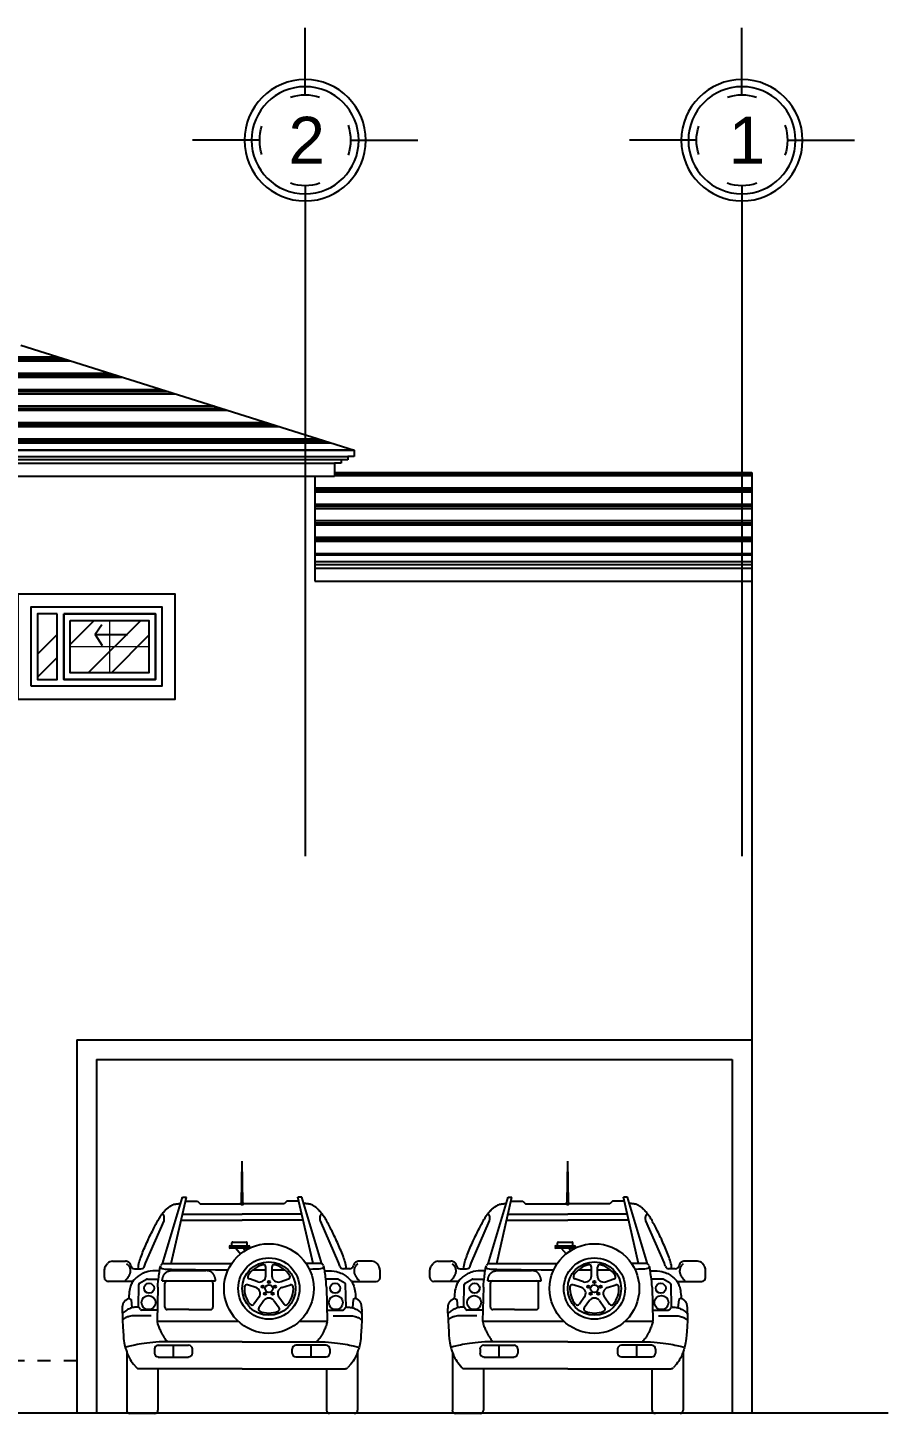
# Model space of a CAD drawing. Header units: inches. Extents: x -370 to 18, y -197 to 199.
# Drawn here: x -247.32 to -240.76, y 125.19 to 135.76 of the extents above; entities that cross this region are included whole.
import ezdxf
from ezdxf.enums import TextEntityAlignment as Align

# ---------------------------------------------------------------- set-up
doc = ezdxf.new("R2010")
doc.units = ezdxf.units.IN
doc.header["$MEASUREMENT"] = 0
doc.linetypes.add('CENTER2', pattern=[28.575, 19.05, -3.175, 3.175, -3.175])
doc.linetypes.add('HIDDEN2', pattern=[0.1875, 0.125, -0.0625])
doc.layers.add('artefactos', color=1, linetype='Continuous')
doc.styles.get("Standard").update_dxf_attribs({"font": 'arial.ttf'})
pattern_1 = [(45, (-36.62425, 84.92946), (-0.26516504, 0.26516504), []), (45, (-36.44748, 84.92946), (-0.26516504, 0.26516504), [])]
pattern_2 = [(0, (-10.44451, 292.97024), (3e-17, 0.125), []), (0, (-10.44451, 292.98586), (3e-17, 0.125), []), (0, (-10.44451, 293.00149), (3e-17, 0.125), [])]

# ---------------------------------------------------------------- blocks, each defined once
blk = doc.blocks.new('a3')
at = {"color": 1}
for p, q in [((170.126, 151.703), (170.13, 152.02)), ((170.135, 151.703), (170.13, 152.02)), ((169.523, 151.235), (169.675, 151.744)), ((169.589, 151.237), (169.705, 151.744)), ((169.675, 151.744), (169.705, 151.744)), ((170.671, 151.237), (170.556, 151.744)), ((170.586, 151.744), (170.556, 151.744)), ((170.738, 151.235), (170.586, 151.744)), ((169.675, 151.614), (170.13, 151.614)), ((169.697, 151.713), (169.789, 151.713)), ((169.789, 151.713), (169.809, 151.694)), ((169.809, 151.694), (170.13, 151.693)), ((170.117, 151.693), (170.119, 151.698)), ((170.119, 151.698), (170.126, 151.703)), ((170.451, 151.694), (170.13, 151.693)), ((170.585, 151.614), (170.13, 151.614)), ((170.141, 151.698), (170.135, 151.703)), ((170.144, 151.693), (170.141, 151.698)), ((170.472, 151.713), (170.451, 151.694)), ((170.563, 151.713), (170.472, 151.713)), ((169.393, 151.24), (169.534, 151.564)), ((169.665, 151.569), (170.13, 151.569)), ((170.596, 151.569), (170.13, 151.569)), ((170.868, 151.24), (170.727, 151.564)), ((170.034, 151.367), (170.034, 151.361)), ((170.039, 151.373), (170.182, 151.373)), ((170.182, 151.355), (170.039, 151.355)), ((170.052, 151.373), (170.052, 151.396)), ((170.058, 151.402), (170.163, 151.402)), ((170.081, 151.355), (170.118, 151.311)), ((170.14, 151.355), (170.154, 151.337)), ((170.169, 151.373), (170.169, 151.396)), ((170.188, 151.367), (170.188, 151.361)), ((169.088, 151.219), (169.103, 151.237)), ((169.14, 151.255), (169.239, 151.255)), ((169.263, 151.249), (169.266, 151.246)), ((169.309, 151.198), (169.358, 151.198)), ((169.385, 151.218), (169.393, 151.24)), ((169.502, 151.191), (169.503, 151.199)), ((169.503, 151.199), (169.505, 151.207)), ((169.505, 151.207), (169.507, 151.214)), ((169.507, 151.214), (169.51, 151.221)), ((169.532, 151.237), (170.05, 151.237)), ((170.311, 151.143), (170.311, 151.211)), ((170.358, 151.143), (170.358, 151.211)), ((170.729, 151.237), (170.618, 151.237)), ((170.754, 151.214), (170.751, 151.221)), ((170.756, 151.207), (170.754, 151.214)), ((170.757, 151.199), (170.756, 151.207)), ((170.759, 151.191), (170.757, 151.199)), ((170.875, 151.218), (170.868, 151.24)), ((170.951, 151.198), (170.903, 151.198)), ((170.998, 151.249), (170.994, 151.246)), ((171.121, 151.255), (171.022, 151.255)), ((171.172, 151.219), (171.158, 151.237)), ((169.079, 151.131), (169.079, 151.19)), ((169.296, 151.101), (169.108, 151.101)), ((169.347, 151.087), (169.401, 151.118)), ((169.407, 151.119), (169.492, 151.118)), ((169.488, 151.08), (169.49, 151.1)), ((169.49, 151.1), (169.492, 151.118)), ((169.492, 151.118), (169.494, 151.133)), ((169.494, 151.133), (169.495, 151.147)), ((169.495, 151.147), (169.497, 151.16)), ((169.497, 151.16), (169.499, 151.171)), ((169.499, 151.171), (169.5, 151.181)), ((169.5, 151.181), (169.502, 151.191)), ((169.521, 151.111), (169.522, 151.115)), ((169.521, 151.106), (169.521, 151.111)), ((169.521, 151.106), (169.927, 151.106)), ((169.522, 151.118), (169.523, 151.121)), ((169.522, 151.115), (169.522, 151.118)), ((169.523, 151.124), (169.524, 151.127)), ((169.523, 151.121), (169.523, 151.124)), ((169.524, 151.129), (169.525, 151.131)), ((169.524, 151.127), (169.524, 151.129)), ((169.525, 151.131), (169.526, 151.134)), ((169.526, 151.134), (169.527, 151.137)), ((169.527, 151.137), (169.528, 151.139)), ((169.528, 151.139), (169.529, 151.142)), ((169.529, 151.142), (169.53, 151.144)), ((169.53, 151.144), (169.531, 151.146)), ((169.531, 151.146), (169.532, 151.149)), ((169.532, 151.149), (169.533, 151.151)), ((169.533, 151.151), (169.535, 151.153)), ((169.535, 151.153), (169.536, 151.155)), ((169.536, 151.155), (169.537, 151.156)), ((169.537, 151.156), (169.538, 151.158)), ((169.538, 151.158), (169.539, 151.159)), ((169.539, 151.159), (169.541, 151.161)), ((169.541, 151.161), (169.542, 151.162)), ((169.541, 150.904), (169.541, 151.088)), ((169.542, 151.162), (169.543, 151.163)), ((169.543, 151.163), (169.544, 151.165)), ((169.544, 151.165), (169.545, 151.166)), ((169.545, 151.166), (169.547, 151.167)), ((169.547, 151.167), (169.548, 151.169)), ((169.548, 151.169), (169.55, 151.17)), ((169.55, 151.17), (169.551, 151.171)), ((169.551, 151.171), (169.553, 151.173)), ((169.553, 151.173), (169.554, 151.174)), ((169.554, 151.174), (169.556, 151.175)), ((169.556, 151.175), (169.558, 151.176)), ((169.558, 151.176), (169.561, 151.178)), ((169.561, 151.178), (169.564, 151.179)), ((169.564, 151.179), (169.569, 151.18)), ((169.569, 151.18), (169.574, 151.181)), ((169.574, 151.181), (169.581, 151.182)), ((169.581, 151.182), (169.594, 151.184)), ((169.594, 151.184), (169.854, 151.184)), ((169.867, 151.182), (169.854, 151.184)), ((169.874, 151.181), (169.867, 151.182)), ((169.88, 151.18), (169.874, 151.181)), ((169.884, 151.179), (169.88, 151.18)), ((169.888, 151.178), (169.884, 151.179)), ((169.89, 151.176), (169.888, 151.178)), ((169.892, 151.175), (169.89, 151.176)), ((169.894, 151.174), (169.892, 151.175)), ((169.896, 151.173), (169.894, 151.174)), ((169.897, 151.171), (169.896, 151.173)), ((169.899, 151.17), (169.897, 151.171)), ((169.9, 151.169), (169.899, 151.17)), ((169.901, 151.167), (169.9, 151.169)), ((169.903, 151.166), (169.901, 151.167)), ((169.904, 151.165), (169.903, 151.166)), ((169.905, 151.163), (169.904, 151.165)), ((169.907, 151.162), (169.905, 151.163)), ((169.908, 151.161), (169.907, 151.162)), ((169.909, 151.159), (169.908, 151.161)), ((169.908, 150.904), (169.908, 151.088)), ((169.91, 151.158), (169.909, 151.159)), ((169.911, 151.156), (169.91, 151.158)), ((169.912, 151.155), (169.911, 151.156)), ((169.914, 151.153), (169.912, 151.155)), ((169.915, 151.151), (169.914, 151.153)), ((169.916, 151.149), (169.915, 151.151)), ((169.917, 151.146), (169.916, 151.149)), ((169.918, 151.144), (169.917, 151.146)), ((169.919, 151.142), (169.918, 151.144)), ((169.92, 151.139), (169.919, 151.142)), ((169.921, 151.137), (169.92, 151.139)), ((169.922, 151.134), (169.921, 151.137)), ((169.923, 151.131), (169.922, 151.134)), ((169.924, 151.129), (169.923, 151.131)), ((169.924, 151.127), (169.924, 151.129)), ((169.925, 151.124), (169.924, 151.127)), ((169.926, 151.121), (169.925, 151.124)), ((169.926, 151.118), (169.926, 151.121)), ((169.927, 151.115), (169.926, 151.118)), ((169.927, 151.111), (169.927, 151.115)), ((169.927, 151.106), (169.927, 151.111)), ((170.25, 151.099), (170.185, 151.12)), ((170.419, 151.099), (170.483, 151.12)), ((170.76, 151.181), (170.759, 151.191)), ((170.762, 151.171), (170.76, 151.181)), ((170.763, 151.16), (170.762, 151.171)), ((170.765, 151.147), (170.763, 151.16)), ((170.767, 151.133), (170.765, 151.147)), ((170.769, 151.118), (170.767, 151.133)), ((170.853, 151.119), (170.769, 151.118)), ((170.771, 151.1), (170.769, 151.118)), ((170.772, 151.08), (170.771, 151.1)), ((170.913, 151.087), (170.859, 151.118)), ((170.965, 151.101), (171.153, 151.101)), ((171.182, 151.131), (171.182, 151.19)), ((169.338, 150.905), (169.341, 151.077)), ((169.487, 151.058), (169.481, 150.799)), ((169.487, 151.058), (169.488, 151.08)), ((170.235, 151.055), (170.171, 151.076)), ((170.259, 150.983), (170.219, 150.928)), ((170.41, 150.983), (170.45, 150.928)), ((170.433, 151.055), (170.498, 151.076)), ((170.774, 151.058), (170.772, 151.08)), ((170.774, 151.058), (170.78, 150.799)), ((170.923, 150.905), (170.919, 151.077)), ((169.242, 150.877), (169.235, 150.872)), ((169.249, 150.882), (169.242, 150.877)), ((169.256, 150.886), (169.249, 150.882)), ((169.263, 150.89), (169.256, 150.886)), ((169.271, 150.893), (169.263, 150.89)), ((169.265, 150.973), (169.283, 150.963)), ((169.279, 150.896), (169.271, 150.893)), ((169.287, 150.899), (169.279, 150.896)), ((169.283, 150.963), (169.289, 150.899)), ((169.295, 150.901), (169.287, 150.899)), ((169.304, 150.903), (169.295, 150.901)), ((169.312, 150.904), (169.304, 150.903)), ((169.321, 150.905), (169.312, 150.904)), ((169.332, 150.906), (169.321, 150.905)), ((169.354, 150.887), (169.342, 150.902)), ((169.479, 150.883), (169.363, 150.883)), ((169.724, 150.887), (169.558, 150.887)), ((169.724, 150.887), (169.89, 150.887)), ((170.296, 150.955), (170.257, 150.9)), ((170.372, 150.955), (170.412, 150.9)), ((170.781, 150.883), (170.898, 150.883)), ((170.907, 150.887), (170.919, 150.902)), ((170.928, 150.906), (170.94, 150.905)), ((170.94, 150.905), (170.948, 150.904)), ((170.948, 150.904), (170.957, 150.903)), ((170.957, 150.903), (170.965, 150.901)), ((170.965, 150.901), (170.974, 150.899)), ((170.978, 150.963), (170.971, 150.899)), ((170.974, 150.899), (170.982, 150.896)), ((170.995, 150.973), (170.978, 150.963)), ((170.982, 150.896), (170.99, 150.893)), ((170.99, 150.893), (170.997, 150.89)), ((170.997, 150.89), (171.005, 150.886)), ((171.005, 150.886), (171.012, 150.882)), ((171.012, 150.882), (171.019, 150.877)), ((171.019, 150.877), (171.026, 150.872)), ((169.222, 150.861), (169.216, 150.855)), ((169.216, 150.858), (169.218, 150.803)), ((169.218, 150.803), (169.22, 150.757)), ((169.228, 150.867), (169.222, 150.861)), ((169.235, 150.872), (169.228, 150.867)), ((169.436, 150.838), (169.288, 150.838)), ((169.481, 150.799), (170.1, 150.799)), ((169.482, 150.792), (169.485, 150.778)), ((169.485, 150.778), (169.488, 150.769)), ((169.488, 150.769), (169.491, 150.76)), ((170.569, 150.799), (170.78, 150.799)), ((170.773, 150.769), (170.77, 150.76)), ((170.775, 150.778), (170.773, 150.769)), ((170.779, 150.792), (170.775, 150.778)), ((170.824, 150.838), (170.972, 150.838)), ((171.026, 150.872), (171.032, 150.867)), ((171.032, 150.867), (171.038, 150.861)), ((171.038, 150.861), (171.044, 150.855)), ((171.043, 150.803), (171.041, 150.757)), ((171.044, 150.858), (171.043, 150.803)), ((169.22, 150.757), (169.222, 150.72)), ((169.222, 150.72), (169.224, 150.69)), ((169.224, 150.69), (169.226, 150.666)), ((169.226, 150.666), (169.228, 150.647)), ((169.491, 150.76), (169.494, 150.752)), ((169.494, 150.752), (169.497, 150.744)), ((169.497, 150.744), (169.501, 150.736)), ((169.501, 150.736), (169.504, 150.729)), ((169.504, 150.729), (169.507, 150.723)), ((169.507, 150.723), (169.51, 150.717)), ((169.51, 150.717), (169.513, 150.711)), ((169.513, 150.711), (169.515, 150.706)), ((169.515, 150.706), (169.518, 150.701)), ((169.518, 150.701), (169.521, 150.696)), ((169.521, 150.696), (169.524, 150.691)), ((169.524, 150.691), (169.527, 150.686)), ((169.527, 150.686), (169.53, 150.681)), ((169.53, 150.681), (169.533, 150.676)), ((169.533, 150.676), (169.536, 150.671)), ((169.536, 150.671), (169.54, 150.666)), ((169.54, 150.666), (169.544, 150.66)), ((170.721, 150.666), (170.716, 150.66)), ((170.724, 150.671), (170.721, 150.666)), ((170.728, 150.676), (170.724, 150.671)), ((170.731, 150.681), (170.728, 150.676)), ((170.734, 150.686), (170.731, 150.681)), ((170.737, 150.691), (170.734, 150.686)), ((170.74, 150.696), (170.737, 150.691)), ((170.742, 150.701), (170.74, 150.696)), ((170.745, 150.706), (170.742, 150.701)), ((170.748, 150.711), (170.745, 150.706)), ((170.751, 150.717), (170.748, 150.711)), ((170.754, 150.723), (170.751, 150.717)), ((170.757, 150.729), (170.754, 150.723)), ((170.76, 150.736), (170.757, 150.729)), ((170.763, 150.744), (170.76, 150.736)), ((170.767, 150.752), (170.763, 150.744)), ((170.77, 150.76), (170.767, 150.752)), ((171.035, 150.666), (171.032, 150.647)), ((171.037, 150.69), (171.035, 150.666)), ((171.039, 150.72), (171.037, 150.69)), ((171.041, 150.757), (171.039, 150.72)), ((169.228, 150.647), (169.231, 150.632)), ((169.231, 150.632), (169.233, 150.62)), ((169.233, 150.62), (169.236, 150.608)), ((169.236, 150.608), (169.238, 150.598)), ((169.238, 150.598), (169.241, 150.589)), ((169.241, 150.589), (169.244, 150.58)), ((169.244, 150.58), (169.247, 150.571)), ((169.247, 150.571), (169.25, 150.563)), ((169.25, 150.563), (169.25, 150.118)), ((169.25, 150.563), (169.253, 150.554)), ((169.461, 150.585), (169.461, 150.554)), ((169.49, 150.614), (169.721, 150.614)), ((170.13, 150.639), (169.498, 150.639)), ((169.544, 150.66), (169.549, 150.653)), ((169.549, 150.653), (169.555, 150.647)), ((169.555, 150.647), (169.561, 150.639)), ((169.605, 150.614), (169.605, 150.524)), ((169.75, 150.585), (169.75, 150.554)), ((170.13, 150.639), (170.763, 150.639)), ((170.51, 150.585), (170.51, 150.554)), ((170.771, 150.614), (170.54, 150.614)), ((170.655, 150.614), (170.655, 150.524)), ((170.706, 150.647), (170.7, 150.639)), ((170.711, 150.653), (170.706, 150.647)), ((170.716, 150.66), (170.711, 150.653)), ((170.8, 150.585), (170.8, 150.554)), ((171.011, 150.563), (171.008, 150.554)), ((171.014, 150.571), (171.011, 150.563)), ((171.011, 150.563), (171.011, 150.118)), ((171.017, 150.58), (171.014, 150.571)), ((171.02, 150.589), (171.017, 150.58)), ((171.022, 150.598), (171.02, 150.589)), ((171.025, 150.608), (171.022, 150.598)), ((171.027, 150.62), (171.025, 150.608)), ((171.03, 150.632), (171.027, 150.62)), ((171.032, 150.647), (171.03, 150.632)), ((169.253, 150.554), (169.257, 150.546)), ((169.257, 150.546), (169.261, 150.536)), ((169.261, 150.536), (169.265, 150.527)), ((169.265, 150.527), (169.27, 150.516)), ((169.27, 150.516), (169.276, 150.506)), ((169.276, 150.506), (169.283, 150.494)), ((169.283, 150.494), (169.291, 150.482)), ((169.291, 150.482), (169.301, 150.47)), ((169.301, 150.47), (169.323, 150.444)), ((169.49, 150.524), (169.721, 150.524)), ((170.771, 150.524), (170.54, 150.524)), ((170.96, 150.47), (170.937, 150.444)), ((170.969, 150.482), (170.96, 150.47)), ((170.977, 150.494), (170.969, 150.482)), ((170.984, 150.506), (170.977, 150.494)), ((170.99, 150.516), (170.984, 150.506)), ((170.996, 150.527), (170.99, 150.516)), ((171, 150.536), (170.996, 150.527)), ((171.004, 150.546), (171, 150.536)), ((171.008, 150.554), (171.004, 150.546)), ((170.13, 150.435), (169.341, 150.435)), ((169.487, 150.435), (169.487, 150.118)), ((170.13, 150.435), (170.92, 150.435)), ((170.773, 150.435), (170.773, 150.118)), ((169.273, 150.095), (169.464, 150.095)), ((170.988, 150.095), (170.797, 150.095))]:
    blk.add_line(p, q, dxfattribs=at)
for points in [[(169.336, 151.198), (169.338, 151.212), (169.34, 151.226), (169.342, 151.238), (169.345, 151.25), (169.349, 151.262), (169.352, 151.274), (169.357, 151.285), (169.361, 151.297), (169.366, 151.309), (169.371, 151.321), (169.376, 151.334), (169.381, 151.347), (169.387, 151.36), (169.392, 151.373), (169.398, 151.386), (169.404, 151.399), (169.41, 151.412), (169.416, 151.425), (169.421, 151.437), (169.427, 151.449), (169.433, 151.461), (169.439, 151.473), (169.445, 151.484), (169.45, 151.496), (169.456, 151.507), (169.461, 151.517), (169.467, 151.528), (169.472, 151.538), (169.477, 151.547), (169.482, 151.556), (169.487, 151.565), (169.491, 151.573), (169.496, 151.58), (169.5, 151.587), (169.504, 151.593), (169.508, 151.599), (169.511, 151.604), (169.515, 151.609), (169.518, 151.614), (169.522, 151.618), (169.525, 151.622), (169.528, 151.626), (169.531, 151.63), (169.534, 151.633), (169.537, 151.636), (169.539, 151.64), (169.542, 151.643), (169.545, 151.646), (169.548, 151.649), (169.551, 151.651), (169.554, 151.654), (169.557, 151.657), (169.56, 151.659), (169.564, 151.662), (169.567, 151.665), (169.57, 151.667), (169.574, 151.67), (169.577, 151.672), (169.581, 151.674), (169.584, 151.677), (169.588, 151.679), (169.591, 151.681), (169.594, 151.683), (169.598, 151.685), (169.601, 151.686), (169.604, 151.687), (169.607, 151.689), (169.61, 151.69), (169.614, 151.691), (169.617, 151.691), (169.621, 151.692), (169.626, 151.693), (169.631, 151.693), (169.636, 151.694), (169.641, 151.694), (169.646, 151.695), (169.651, 151.695), (169.655, 151.695), (169.658, 151.696), (169.66, 151.696)], [(169.534, 151.564), (169.534, 151.568), (169.535, 151.571), (169.535, 151.575), (169.536, 151.577), (169.536, 151.58), (169.536, 151.582), (169.536, 151.584), (169.536, 151.587), (169.536, 151.589), (169.535, 151.591), (169.535, 151.593), (169.535, 151.595), (169.535, 151.597), (169.534, 151.598), (169.534, 151.6), (169.533, 151.602), (169.533, 151.604), (169.532, 151.605), (169.531, 151.607), (169.53, 151.609), (169.529, 151.611), (169.527, 151.613), (169.525, 151.616), (169.522, 151.618)], [(170.924, 151.198), (170.923, 151.212), (170.921, 151.226), (170.918, 151.238), (170.915, 151.25), (170.912, 151.262), (170.908, 151.274), (170.904, 151.285), (170.9, 151.297), (170.895, 151.309), (170.89, 151.321), (170.885, 151.334), (170.879, 151.347), (170.874, 151.36), (170.868, 151.373), (170.862, 151.386), (170.857, 151.399), (170.851, 151.412), (170.845, 151.425), (170.839, 151.437), (170.833, 151.449), (170.827, 151.461), (170.822, 151.473), (170.816, 151.484), (170.81, 151.496), (170.805, 151.507), (170.799, 151.517), (170.794, 151.528), (170.789, 151.538), (170.783, 151.547), (170.778, 151.556), (170.774, 151.565), (170.769, 151.573), (170.765, 151.58), (170.761, 151.587), (170.757, 151.593), (170.753, 151.599), (170.749, 151.604), (170.746, 151.609), (170.742, 151.614), (170.739, 151.618), (170.736, 151.622), (170.733, 151.626), (170.73, 151.63), (170.727, 151.633), (170.724, 151.636), (170.721, 151.64), (170.718, 151.643), (170.715, 151.646), (170.712, 151.649), (170.709, 151.651), (170.706, 151.654), (170.703, 151.657), (170.7, 151.659), (170.697, 151.662), (170.694, 151.665), (170.69, 151.667), (170.687, 151.67), (170.683, 151.672), (170.68, 151.674), (170.676, 151.677), (170.673, 151.679), (170.67, 151.681), (170.666, 151.683), (170.663, 151.685), (170.66, 151.686), (170.657, 151.687), (170.654, 151.689), (170.65, 151.69), (170.647, 151.691), (170.643, 151.691), (170.639, 151.692), (170.635, 151.693), (170.63, 151.693), (170.625, 151.694), (170.619, 151.694), (170.614, 151.695), (170.61, 151.695), (170.606, 151.695), (170.602, 151.696), (170.6, 151.696)], [(170.727, 151.564), (170.726, 151.568), (170.726, 151.571), (170.725, 151.575), (170.725, 151.577), (170.725, 151.58), (170.725, 151.582), (170.725, 151.584), (170.725, 151.587), (170.725, 151.589), (170.725, 151.591), (170.725, 151.593), (170.726, 151.595), (170.726, 151.597), (170.726, 151.598), (170.727, 151.6), (170.727, 151.602), (170.728, 151.604), (170.729, 151.605), (170.729, 151.607), (170.731, 151.609), (170.732, 151.611), (170.734, 151.613), (170.736, 151.616), (170.739, 151.618)], [(169.248, 151.235), (169.253, 151.232), (169.257, 151.229), (169.26, 151.225), (169.263, 151.222), (169.265, 151.219), (169.267, 151.216), (169.269, 151.213), (169.27, 151.21), (169.271, 151.207), (169.272, 151.204), (169.273, 151.201), (169.274, 151.197), (169.275, 151.194), (169.275, 151.191), (169.276, 151.188), (169.276, 151.185), (169.276, 151.183), (169.276, 151.18), (169.276, 151.178), (169.276, 151.175), (169.276, 151.173), (169.276, 151.171), (169.275, 151.169), (169.275, 151.166), (169.274, 151.164), (169.274, 151.162), (169.273, 151.16), (169.272, 151.158), (169.271, 151.156), (169.27, 151.154), (169.269, 151.152), (169.269, 151.149), (169.267, 151.147), (169.266, 151.145), (169.265, 151.143), (169.264, 151.14), (169.263, 151.138), (169.261, 151.135), (169.259, 151.133), (169.258, 151.13), (169.256, 151.127), (169.254, 151.125), (169.251, 151.122), (169.248, 151.118), (169.245, 151.115), (169.241, 151.111), (169.237, 151.106), (169.232, 151.101)], [(169.506, 151.209), (169.509, 151.204), (169.519, 151.2), (169.544, 151.196), (169.59, 151.194), (169.665, 151.192), (169.775, 151.191), (169.928, 151.19), (170.024, 151.19)], [(170.755, 151.209), (170.752, 151.204), (170.741, 151.2), (170.716, 151.196), (170.67, 151.194), (170.643, 151.193)], [(171.012, 151.235), (171.008, 151.232), (171.004, 151.229), (171.001, 151.225), (170.998, 151.222), (170.996, 151.219), (170.994, 151.216), (170.992, 151.213), (170.991, 151.21), (170.989, 151.207), (170.988, 151.204), (170.987, 151.201), (170.986, 151.197), (170.986, 151.194), (170.985, 151.191), (170.985, 151.188), (170.985, 151.185), (170.984, 151.183), (170.984, 151.18), (170.984, 151.178), (170.984, 151.175), (170.985, 151.173), (170.985, 151.171), (170.985, 151.169), (170.986, 151.166), (170.986, 151.164), (170.987, 151.162), (170.988, 151.16), (170.988, 151.158), (170.989, 151.156), (170.99, 151.154), (170.991, 151.152), (170.992, 151.149), (170.993, 151.147), (170.994, 151.145), (170.995, 151.143), (170.997, 151.14), (170.998, 151.138), (170.999, 151.135), (171.001, 151.133), (171.003, 151.13), (171.005, 151.127), (171.007, 151.125), (171.009, 151.122), (171.012, 151.118), (171.015, 151.115), (171.019, 151.111), (171.024, 151.106), (171.029, 151.101)], [(169.501, 151.183), (169.472, 151.182), (169.448, 151.181), (169.428, 151.179), (169.412, 151.176), (169.398, 151.173), (169.387, 151.169), (169.377, 151.165), (169.368, 151.161), (169.36, 151.156), (169.352, 151.152), (169.344, 151.147), (169.337, 151.142), (169.331, 151.137), (169.325, 151.132), (169.319, 151.127), (169.313, 151.122), (169.308, 151.117), (169.304, 151.112), (169.299, 151.107), (169.296, 151.101), (169.292, 151.095), (169.288, 151.088), (169.285, 151.081), (169.282, 151.073), (169.279, 151.064), (169.276, 151.055), (169.273, 151.044), (169.27, 151.032), (169.268, 151.02), (169.267, 151.005), (169.266, 150.99), (169.265, 150.973)], [(170.213, 151.19), (170.311, 151.19)], [(170.358, 151.19), (170.455, 151.189)], [(170.76, 151.183), (170.789, 151.182), (170.812, 151.181), (170.832, 151.179), (170.849, 151.176), (170.863, 151.173), (170.874, 151.169), (170.884, 151.165), (170.893, 151.161), (170.901, 151.156), (170.909, 151.152), (170.916, 151.147), (170.923, 151.142), (170.93, 151.137), (170.936, 151.132), (170.942, 151.127), (170.947, 151.122), (170.952, 151.117), (170.957, 151.112), (170.961, 151.107), (170.965, 151.101), (170.969, 151.095), (170.972, 151.088), (170.976, 151.081), (170.979, 151.073), (170.982, 151.064), (170.985, 151.055), (170.988, 151.044), (170.99, 151.032), (170.992, 151.02), (170.994, 151.005), (170.995, 150.99), (170.995, 150.973)], [(169.216, 150.858), (169.216, 150.868), (169.216, 150.877), (169.216, 150.885), (169.216, 150.891), (169.217, 150.897), (169.217, 150.902), (169.218, 150.907), (169.218, 150.911), (169.219, 150.915), (169.219, 150.919), (169.22, 150.922), (169.221, 150.925), (169.221, 150.928), (169.222, 150.93), (169.223, 150.933), (169.224, 150.935), (169.225, 150.937), (169.225, 150.939), (169.227, 150.941), (169.228, 150.943), (169.229, 150.944), (169.23, 150.946), (169.232, 150.948), (169.234, 150.95), (169.236, 150.952), (169.238, 150.954), (169.24, 150.957), (169.244, 150.959), (169.248, 150.962), (169.252, 150.965), (169.258, 150.969), (169.265, 150.973)], [(171.044, 150.858), (171.045, 150.868), (171.045, 150.877), (171.045, 150.885), (171.044, 150.891), (171.044, 150.897), (171.044, 150.902), (171.043, 150.907), (171.042, 150.911), (171.042, 150.915), (171.041, 150.919), (171.041, 150.922), (171.04, 150.925), (171.039, 150.928), (171.039, 150.93), (171.038, 150.933), (171.037, 150.935), (171.036, 150.937), (171.035, 150.939), (171.034, 150.941), (171.033, 150.943), (171.031, 150.944), (171.03, 150.946), (171.029, 150.948), (171.027, 150.95), (171.025, 150.952), (171.023, 150.954), (171.02, 150.957), (171.017, 150.959), (171.013, 150.962), (171.008, 150.965), (171.002, 150.969), (170.995, 150.973)], [(169.288, 150.838), (169.278, 150.836), (169.269, 150.834), (169.262, 150.832), (169.256, 150.83), (169.251, 150.829), (169.247, 150.827), (169.244, 150.826), (169.241, 150.824), (169.238, 150.823), (169.236, 150.821), (169.233, 150.819), (169.23, 150.817), (169.227, 150.815), (169.224, 150.813), (169.221, 150.811), (169.218, 150.808)], [(170.972, 150.838), (170.983, 150.836), (170.992, 150.834), (170.999, 150.832), (171.005, 150.83), (171.009, 150.829), (171.013, 150.827), (171.017, 150.826), (171.02, 150.824), (171.022, 150.823), (171.025, 150.821), (171.028, 150.819), (171.03, 150.817), (171.033, 150.815), (171.036, 150.813), (171.039, 150.811), (171.043, 150.808)], [(169.498, 150.639), (169.472, 150.637), (169.448, 150.635), (169.425, 150.632), (169.403, 150.63), (169.382, 150.628), (169.363, 150.625), (169.345, 150.622), (169.328, 150.619), (169.312, 150.616), (169.298, 150.613), (169.285, 150.61), (169.273, 150.607), (169.262, 150.604), (169.253, 150.602), (169.245, 150.6), (169.238, 150.598)], [(170.763, 150.639), (170.789, 150.637), (170.813, 150.635), (170.836, 150.632), (170.858, 150.63), (170.878, 150.628), (170.898, 150.625), (170.916, 150.622), (170.933, 150.619), (170.948, 150.616), (170.963, 150.613), (170.976, 150.61), (170.988, 150.607), (170.998, 150.604), (171.008, 150.602), (171.015, 150.6), (171.022, 150.598)]]:
    blk.add_lwpolyline(points, dxfattribs=at)
for centre, radius in [((170.334, 151.047), 0.342), ((170.334, 151.047), 0.234), ((170.334, 151.047), 0.204), ((169.42, 151.049), 0.0384), ((170.334, 151.097), 0.00896), ((170.84, 151.049), 0.0384), ((169.416, 150.94), 0.0537), ((170.287, 151.062), 0.00896), ((170.305, 151.007), 0.00896), ((170.334, 151.047), 0.0292), ((170.363, 151.007), 0.00896), ((170.381, 151.062), 0.00896), ((170.845, 150.94), 0.0537)]:
    blk.add_circle(centre, radius, dxfattribs=at)
for centre, radius, start, end in [((170.129, 151.704), 0.0164, 221.549, 273.5181), ((170.131, 151.712), 0.0184, 229.5379, 267.4427), ((170.129, 151.712), 0.0184, 272.5573, 310.4621), ((170.131, 151.704), 0.0164, 266.4819, 318.451), ((170.039, 151.367), 0.00584, 90, 180), ((170.039, 151.361), 0.00584, 180, 270), ((170.058, 151.396), 0.00584, 90, 180), ((170.163, 151.396), 0.00584, 0, 90), ((170.182, 151.367), 0.00584, 0, 90), ((170.182, 151.361), 0.00584, 270, 0), ((169.125, 151.19), 0.0467, 141.9453, 180), ((169.14, 151.209), 0.0467, 90, 141.9453), ((169.239, 151.209), 0.0467, 58.6307, 90), ((169.251, 151.222), 0.0292, 5.2828, 58.6307), ((169.309, 151.227), 0.0292, 185.2828, 270), ((169.358, 151.227), 0.0292, 270, 341.7216), ((169.532, 151.214), 0.0234, 90, 160.2861), ((170.334, 151.047), 0.187, 103.968, 148.032), ((170.293, 151.211), 0.0175, 0, 103.968), ((170.375, 151.211), 0.0175, 76.032, 180), ((170.334, 151.047), 0.187, 31.968, 76.032), ((170.729, 151.214), 0.0234, 19.7139, 90), ((170.903, 151.227), 0.0292, 198.2784, 270), ((170.951, 151.227), 0.0292, 270, 354.7172), ((171.01, 151.222), 0.0292, 121.3693, 174.7172), ((171.022, 151.209), 0.0467, 90, 121.3693), ((171.121, 151.209), 0.0467, 38.0547, 90), ((171.135, 151.19), 0.0467, 0, 38.0547), ((169.108, 151.131), 0.0292, 180, 270), ((169.353, 151.076), 0.0117, 120.171, 178.846), ((169.407, 151.108), 0.0117, 88.8205, 120.171), ((169.558, 151.088), 0.0175, 90, 180), ((169.89, 151.088), 0.0175, 0, 90), ((170.191, 151.137), 0.0175, 148.032, 252), ((170.264, 151.143), 0.0467, 252, 0), ((170.404, 151.143), 0.0467, 180, 288), ((170.478, 151.137), 0.0175, 288, 31.968), ((170.854, 151.108), 0.0117, 59.829, 91.1795), ((170.908, 151.076), 0.0117, 1.154, 59.829), ((171.153, 151.131), 0.0292, 270, 0), ((170.334, 151.047), 0.187, 175.968, 220.032), ((170.165, 151.059), 0.0175, 72, 175.968), ((170.221, 151.01), 0.0467, 324, 72), ((170.448, 151.01), 0.0467, 108, 216), ((170.334, 151.047), 0.187, 319.968, 4.032), ((170.503, 151.059), 0.0175, 4.032, 108), ((169.333, 150.894), 0.0117, 39.0141, 94.0734), ((169.363, 150.894), 0.0117, 219.0141, 270), ((169.558, 150.904), 0.0175, 180, 270), ((169.89, 150.904), 0.0175, 270, 0), ((170.205, 150.938), 0.0175, 220.032, 324), ((170.271, 150.89), 0.0175, 144, 247.968), ((170.334, 151.047), 0.187, 247.968, 292.032), ((170.334, 150.928), 0.0467, 36, 144), ((170.398, 150.89), 0.0175, 292.032, 36), ((170.464, 150.938), 0.0175, 216, 319.968), ((170.898, 150.894), 0.0117, 270, 320.9859), ((170.928, 150.894), 0.0117, 85.9266, 140.9859), ((169.504, 150.798), 0.0234, 178.7801, 194.1058), ((170.756, 150.798), 0.0234, 345.8942, 1.2199), ((169.49, 150.585), 0.0292, 90, 180), ((169.721, 150.585), 0.0292, 0, 90), ((170.54, 150.585), 0.0292, 90, 180), ((170.771, 150.585), 0.0292, 0, 90), ((169.49, 150.554), 0.0292, 180, 270), ((169.721, 150.554), 0.0292, 270, 0), ((170.54, 150.554), 0.0292, 180, 270), ((170.771, 150.554), 0.0292, 270, 0), ((169.341, 150.459), 0.0234, 220.4668, 270), ((170.92, 150.459), 0.0234, 270, 319.5332), ((169.273, 150.118), 0.0234, 180, 270), ((169.464, 150.118), 0.0234, 270, 0), ((170.797, 150.118), 0.0234, 180, 270), ((170.988, 150.118), 0.0234, 270, 0)]:
    blk.add_arc(centre, radius, start, end, dxfattribs=at)
blk = doc.blocks.new('EJE NORTE NUEVO')
at = {"color": 8}
for p, q in [((0, 3.252), (0, 3.764)), ((-0.347, 2.905), (-0.859, 2.905)), ((0.347, 2.905), (0.859, 2.905))]:
    blk.add_line(p, q, dxfattribs=at)
at = {"color": 2, "linetype": 'CENTER2'}
blk.add_line((0, 2.558), (0, -2.558), dxfattribs=at)
at = {"color": 8}
blk.add_circle((0, 2.905), 0.463, dxfattribs=at)
at = {"color": 4}
blk.add_circle((0, 2.905), 0.409, dxfattribs=at)
at = {"color": 8}
for start, end in [(71.4161, 108.5839), (160.6993, 199.2784), (341.7694, 18.2529), (251.0526, 288.9474)]:
    blk.add_arc((0, 2.905), 0.347, start, end, dxfattribs=at)
at = {"color": 4}
blk.add_attdef('A', text='', height=0.358, dxfattribs=at).set_placement((0, 2.905), align=Align.MIDDLE_CENTER)

msp = doc.modelspace()

# ---------------------------------------------------------------- hatches: boundary and pattern name
h = msp.add_hatch()
h.set_pattern_fill('PLAST', color=3, scale=0.5)
h.set_pattern_definition(pattern_2)
h.paths.add_polyline_path([(-244.83293, 132.54018), (-247.37713, 133.34018), (-250.10564, 133.34018), (-252.64984, 132.54018)])
h = msp.add_hatch()
h.set_pattern_fill('PLAST', color=2, scale=0.5)
h.set_pattern_definition(pattern_2)
h.paths.add_polyline_path([(-244.98293, 132.37018), (-244.98293, 132.34018), (-245.13293, 132.34018), (-245.13293, 131.74018), (-241.79984, 131.74018), (-241.79984, 132.37018)])
at = {"transparency": 33554610}
h = msp.add_hatch(dxfattribs=at)
h.set_pattern_fill('ANSI32', color=8)
h.set_pattern_definition(pattern_1)
h.paths.add_polyline_path([(-247.09984, 131.29018), (-247.24984, 131.29018), (-247.24984, 130.79018), (-247.09984, 130.79018)])
h = msp.add_hatch(dxfattribs=at)
h.set_pattern_fill('ANSI32', color=8)
h.set_pattern_definition(pattern_1)
h.paths.add_polyline_path([(-246.99984, 131.24018), (-246.39984, 131.24018), (-246.39984, 130.84018), (-246.99984, 130.84018)])

# ---------------------------------------------------------------- linework, layer by layer
at = {"color": 3}
for p, q in [((-247.37713, 133.34018), (-244.83293, 132.54018)), ((-244.98293, 132.37018), (-241.79984, 132.37018)), ((-241.79984, 132.37018), (-241.79984, 131.74018)), ((-241.79984, 131.74018), (-242.79984, 131.74018))]:
    msp.add_line(p, q, dxfattribs=at)
at = {"color": 4}
for p, q in [((-244.83293, 132.54018), (-252.64984, 132.54018)), ((-252.64984, 132.54018), (-244.83293, 132.54018)), ((-252.59984, 132.49018), (-244.88293, 132.49018)), ((-244.83293, 132.49018), (-244.88293, 132.49018)), ((-244.88293, 132.49018), (-244.88293, 132.46518)), ((-244.83293, 132.49018), (-244.88293, 132.49018)), ((-244.88293, 132.49018), (-244.88293, 132.46518)), ((-244.83293, 132.54018), (-244.83293, 132.49018)), ((-244.83293, 132.54018), (-244.83293, 132.49018)), ((-244.93293, 132.46518), (-252.54984, 132.46518)), ((-252.49984, 132.44018), (-244.98293, 132.44018)), ((-244.93293, 132.44018), (-244.98293, 132.44018)), ((-244.98293, 132.44018), (-244.98293, 132.34018)), ((-244.88293, 132.46518), (-244.93293, 132.46518)), ((-244.93293, 132.46518), (-244.93293, 132.44018)), ((-252.49984, 132.34018), (-244.98293, 132.34018)), ((-245.13293, 132.34018), (-245.13293, 131.74018)), ((-241.79984, 131.74018), (-245.13293, 131.74018)), ((-241.79984, 131.74018), (-245.13293, 131.74018)), ((-245.13293, 131.74018), (-241.79984, 131.74018)), ((-245.13293, 131.74018), (-245.13293, 131.54018)), ((-241.79984, 131.74018), (-241.79984, 125.19018)), ((-245.13293, 131.69018), (-241.79984, 131.69018)), ((-241.79984, 131.66518), (-245.13293, 131.66518)), ((-245.13293, 131.64018), (-241.79984, 131.64018)), ((-245.13293, 131.54018), (-241.79984, 131.54018)), ((-246.94984, 128.04018), (-241.79984, 128.04018)), ((-246.94984, 128.04018), (-246.94984, 125.19018)), ((-246.79984, 127.89018), (-246.79984, 125.19018)), ((-246.79984, 127.89018), (-241.94984, 127.89018)), ((-241.94984, 127.89018), (-241.94984, 125.19018))]:
    msp.add_line(p, q, dxfattribs=at)
msp.add_line((-247.04984, 131.29018), (-247.04984, 130.79018))
at = {"color": 8, "linetype": 'HIDDEN2', "ltscale": 0.6}
msp.add_line((-246.94984, 125.59018), (-258.79984, 125.59018), dxfattribs=at)
at = {"color": 6}
msp.add_line((-240.75836, 125.19018), (-260.79984, 125.19018), dxfattribs=at)
at = {"color": 3}
for points in [[(-247.39984, 130.64018), (-246.19984, 130.64018), (-246.19984, 131.44018), (-247.39984, 131.44018)], [(-247.29984, 130.74018), (-246.29984, 130.74018), (-246.29984, 131.34018), (-247.29984, 131.34018)]]:
    msp.add_lwpolyline(points, close=True, dxfattribs=at)
at = {"color": 2}
for points in [[(-247.09984, 131.29018), (-247.24984, 131.29018), (-247.24984, 130.79018), (-247.09984, 130.79018), (-247.09984, 131.29018)], [(-247.04984, 130.79018), (-246.34984, 130.79018), (-246.34984, 131.29018), (-247.04984, 131.29018)]]:
    msp.add_lwpolyline(points, dxfattribs=at)
for points in [[(-247.04984, 131.29018), (-246.34984, 131.29018), (-246.34984, 130.79018), (-247.04984, 130.79018)], [(-246.99984, 131.24018), (-246.39984, 131.24018), (-246.39984, 130.84018), (-246.99984, 130.84018)]]:
    msp.add_lwpolyline(points, close=True, dxfattribs=at)
at = {"const_width": 0.01}
for points in [[(-246.69984, 131.24018), (-246.69984, 130.84018)], [(-246.99984, 131.04018), (-246.39984, 131.04018)]]:
    msp.add_lwpolyline(points, dxfattribs=at)
at = {"color": 1}
for points in [[(-246.75896, 131.20607), (-246.80904, 131.13205), (-246.75695, 131.04802)], [(-246.80904, 131.13205), (-246.56263, 131.13205)]]:
    msp.add_lwpolyline(points, dxfattribs=at)

# ---------------------------------------------------------------- block references
ref = msp.add_blockref('EJE NORTE NUEVO', (-245.20793, 131.99902), dxfattribs=dict(xscale=-1))
ref.add_attrib('A', '2', dxfattribs={"color": 4, "height": 0.35811}).set_placement((-245.1962, 134.90416), align=Align.MIDDLE_CENTER)
ref = msp.add_blockref('EJE NORTE NUEVO', (-241.87484, 131.99902), dxfattribs=dict(xscale=-1))
ref.add_attrib('A', '1', dxfattribs={"color": 4, "height": 0.35811}).set_placement((-241.83746, 134.90416), align=Align.MIDDLE_CENTER)
at = {"layer": 'artefactos'}
for p in [(-415.81876, -24.90483), (-413.33466, -24.90483)]:
    msp.add_blockref('a3', p, dxfattribs=at)

doc.saveas('drawing.dxf')
